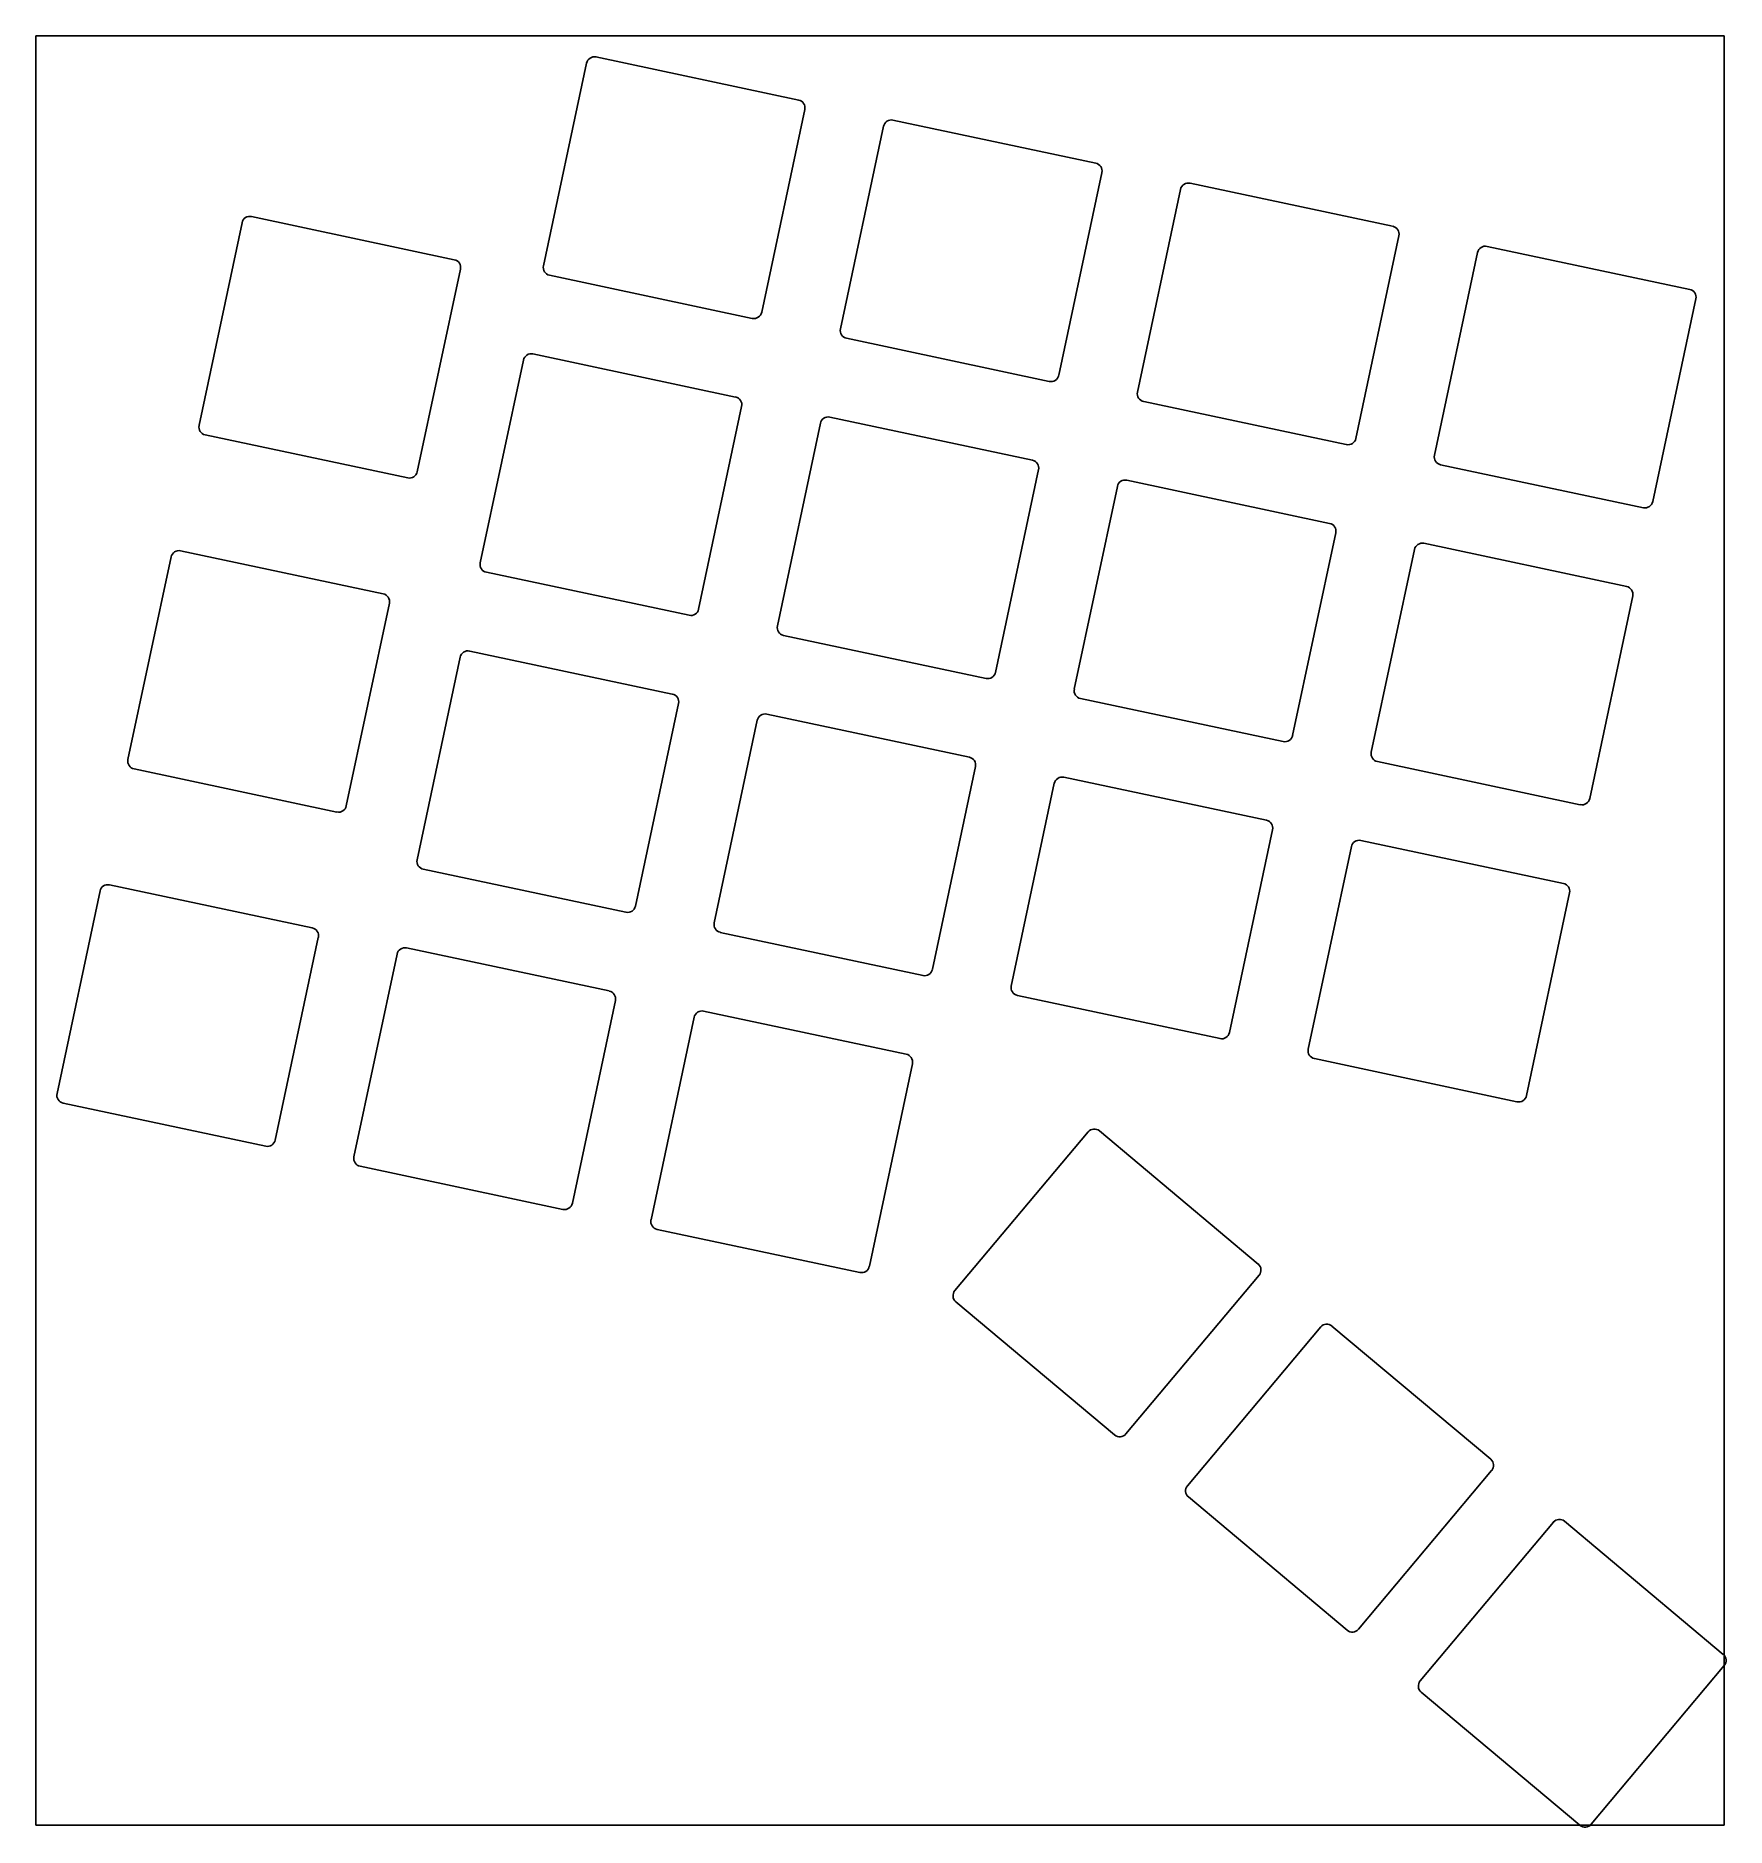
# Model space of a CAD drawing. Header units: millimetres. Extents: x 20 to 126, y -115 to -2.
import ezdxf

# ---------------------------------------------------------------- set-up
doc = ezdxf.new("R2010")
doc.units = ezdxf.units.MM

msp = doc.modelspace()

# ---------------------------------------------------------------- linework, layer by layer
for p, q in [((19.87, -2.29), (125.78, -2.29)), ((19.87, -114.55), (19.87, -2.29)), ((125.78, -114.55), (125.78, -2.29)), ((54.42, -4), (51.71, -16.72)), ((55.01, -3.62), (67.73, -6.32)), ((68.11, -6.91), (65.41, -19.63)), ((73.64, -7.58), (86.36, -10.28)), ((73.05, -7.96), (70.35, -20.68)), ((86.74, -10.88), (84.04, -23.59)), ((91.68, -11.93), (88.98, -24.64)), ((92.28, -11.54), (104.99, -14.24)), ((32.81, -14.02), (30.11, -26.73)), ((33.41, -13.63), (46.12, -16.34)), ((105.38, -14.84), (102.68, -27.55)), ((110.91, -15.5), (123.63, -18.2)), ((110.32, -15.89), (107.62, -28.6)), ((46.51, -16.93), (43.8, -29.65)), ((52.1, -17.31), (64.81, -20.02)), ((124.01, -18.8), (121.31, -31.51)), ((70.73, -21.27), (83.45, -23.98)), ((51.05, -22.25), (63.77, -24.96)), ((50.46, -22.64), (47.75, -35.35)), ((64.15, -25.55), (61.45, -38.26)), ((89.37, -25.23), (102.08, -27.94)), ((69.09, -26.6), (66.39, -39.31)), ((69.68, -26.21), (82.4, -28.92)), ((30.49, -27.33), (43.21, -30.03)), ((108, -29.2), (120.72, -31.9)), ((82.78, -29.51), (80.08, -42.23)), ((88.32, -30.17), (101.03, -32.88)), ((87.72, -30.56), (85.02, -43.28)), ((101.42, -33.47), (98.71, -46.19)), ((41.67, -37.3), (28.95, -34.6)), ((106.36, -34.52), (103.65, -47.24)), ((106.95, -34.13), (119.67, -36.84)), ((28.36, -34.98), (25.65, -47.7)), ((48.14, -35.95), (60.85, -38.65)), ((42.05, -37.89), (39.35, -50.61)), ((120.05, -37.43), (117.35, -50.15)), ((66.77, -39.91), (79.49, -42.61)), ((46.5, -41.27), (43.79, -53.99)), ((47.09, -40.89), (59.8, -43.59)), ((60.19, -44.18), (57.49, -56.9)), ((65.72, -44.85), (78.44, -47.55)), ((85.41, -43.87), (98.12, -46.57)), ((65.13, -45.23), (62.43, -57.95)), ((38.75, -50.99), (26.04, -48.29)), ((78.82, -48.14), (76.12, -60.86)), ((104.04, -47.83), (116.76, -50.53)), ((83.76, -49.19), (81.06, -61.91)), ((84.36, -48.81), (97.07, -51.51)), ((97.46, -52.1), (94.75, -64.82)), ((102.99, -52.77), (115.71, -55.47)), ((102.4, -53.15), (99.69, -65.87)), ((44.18, -54.58), (56.89, -57.28)), ((23.9, -55.94), (21.2, -68.66)), ((24.49, -55.56), (37.21, -58.26)), ((116.09, -56.06), (113.39, -68.78)), ((37.59, -58.86), (34.89, -71.57)), ((43.13, -59.52), (55.84, -62.22)), ((62.81, -58.54), (75.53, -61.24)), ((42.53, -59.91), (39.83, -72.62)), ((56.23, -62.82), (53.53, -75.53)), ((81.45, -62.5), (94.16, -65.2)), ((61.17, -63.87), (58.47, -76.58)), ((61.76, -63.48), (74.48, -66.18)), ((74.86, -66.78), (72.16, -79.49)), ((100.08, -66.46), (112.79, -69.17)), ((21.58, -69.25), (34.3, -71.96)), ((85.88, -71.06), (77.53, -81.01)), ((86.59, -70.99), (96.55, -79.35)), ((40.22, -73.21), (52.93, -75.92)), ((58.85, -77.18), (71.57, -79.88)), ((96.61, -80.05), (88.25, -90.01)), ((77.59, -81.72), (87.55, -90.07)), ((100.48, -83.3), (92.12, -93.26)), ((101.18, -83.24), (111.14, -91.59)), ((111.2, -92.3), (102.85, -102.26)), ((92.18, -93.96), (102.14, -102.32)), ((115.77, -95.48), (125.73, -103.84)), ((115.07, -95.55), (106.71, -105.5)), ((125.79, -104.54), (117.44, -114.5)), ((106.78, -106.21), (116.73, -114.56)), ((19.87, -114.55), (125.78, -114.55))]:
    msp.add_line(p, q)
for centre, start, end in [((54.91, -4.11), 78, 168), ((67.62, -6.81), 348, 78), ((73.54, -8.07), 78, 168), ((86.26, -10.77), 348, 78), ((92.17, -12.03), 78, 168), ((33.3, -14.12), 78, 168), ((104.89, -14.73), 348, 78), ((110.81, -15.99), 78, 168), ((46.02, -16.83), 348, 78), ((52.2, -16.82), 168, 258), ((123.52, -18.69), 348, 78), ((64.92, -19.53), 258, 348), ((70.84, -20.78), 168, 258), ((50.95, -22.74), 78, 168), ((83.55, -23.49), 258, 348), ((89.47, -24.75), 168, 258), ((63.66, -25.44), 348, 78), ((30.6, -26.84), 168, 258), ((69.58, -26.7), 78, 168), ((102.19, -27.45), 258, 348), ((82.29, -29.41), 348, 78), ((108.1, -28.71), 168, 258), ((43.31, -29.54), 258, 348), ((88.21, -30.66), 78, 168), ((120.82, -31.41), 258, 348), ((100.93, -33.37), 348, 78), ((28.85, -35.09), 78, 168), ((106.85, -34.62), 78, 168), ((48.24, -35.46), 168, 258), ((119.56, -37.33), 348, 78), ((41.56, -37.79), 348, 78), ((60.96, -38.16), 258, 348), ((66.88, -39.42), 168, 258), ((46.98, -41.38), 78, 168), ((79.59, -42.12), 258, 348), ((59.7, -44.08), 348, 78), ((85.51, -43.38), 168, 258), ((65.62, -45.34), 78, 168), ((98.23, -46.08), 258, 348), ((26.14, -47.8), 168, 258), ((78.33, -48.04), 348, 78), ((104.14, -47.34), 168, 258), ((84.25, -49.3), 78, 168), ((116.86, -50.04), 258, 348), ((38.86, -50.5), 258, 348), ((96.97, -52), 348, 78), ((102.89, -53.26), 78, 168), ((44.28, -54.09), 168, 258), ((24.39, -56.05), 78, 168), ((115.6, -55.96), 348, 78), ((57, -56.79), 258, 348), ((37.11, -58.75), 348, 78), ((62.92, -58.05), 168, 258), ((43.02, -60.01), 78, 168), ((75.63, -60.76), 258, 348), ((55.74, -62.71), 348, 78), ((81.55, -62.01), 168, 258), ((61.66, -63.97), 78, 168), ((94.26, -64.72), 258, 348), ((74.37, -66.67), 348, 78), ((100.18, -65.97), 168, 258), ((21.69, -68.76), 168, 258), ((112.9, -68.68), 258, 348), ((34.4, -71.47), 258, 348), ((86.27, -71.38), 50, 140), ((40.32, -72.73), 168, 258), ((53.04, -75.43), 258, 348), ((58.95, -76.69), 168, 258), ((71.67, -79.39), 258, 348), ((96.23, -79.73), 320, 50), ((77.91, -81.34), 140, 230), ((100.86, -83.62), 50, 140), ((87.87, -89.69), 230, 320), ((110.82, -91.98), 320, 50), ((92.5, -93.58), 140, 230), ((115.45, -95.87), 50, 140), ((102.46, -101.94), 230, 320), ((125.41, -104.22), 320, 50), ((107.1, -105.83), 140, 230), ((117.06, -114.18), 230, 320)]:
    msp.add_arc(centre, 0.5, start, end)

doc.saveas('drawing.dxf')
